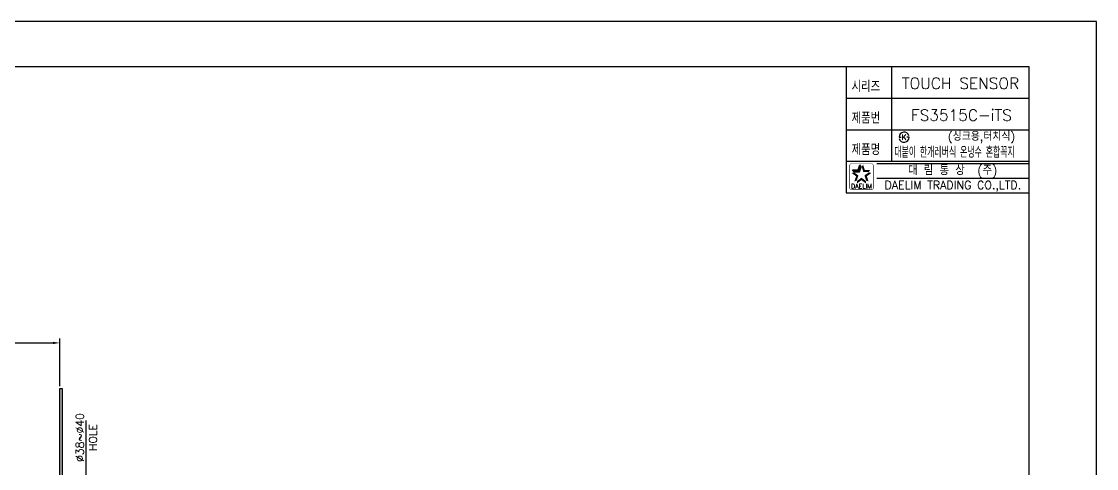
# Model space of a CAD drawing. Extents: x 26988 to 27829, y -7342 to -6748.
# Drawn here: x 27352.5 to 27829.4, y -6946.5 to -6748.2 of the extents above; entities that cross this region are included whole.
import ezdxf
from ezdxf.enums import TextEntityAlignment as Align

# ---------------------------------------------------------------- set-up
doc = ezdxf.new("R2010")
doc.units = 0
doc.header["$LTSCALE"] = 7
doc.header["$MEASUREMENT"] = 0
doc.layers.get('0').update_dxf_attribs({"color": 2, "linetype": 'CONTINUOUS'})
for name, color, linetype in [('D', 2, 'CONTINUOUS'), ('DIM', 2, 'CONTINUOUS'), ('HT', 3, 'CONTINUOUS'), ('TXT', 4, 'CONTINUOUS')]:
    doc.layers.add(name, color=color, linetype=linetype)
doc.styles.add('GHS', font='romans', dxfattribs={"bigfont": 'ghs'})
doc.styles.add('HAN', font='TXT.shx', dxfattribs={"bigfont": 'GHS.shx'})
doc.styles.add('ROMANS', font='ROMANS.shx', dxfattribs={"height": 3.5})

# ---------------------------------------------------------------- blocks, each defined once
blk = doc.blocks.new('BORDER')
for p, q in [((1, 1), (0, 1)), ((1, 0), (1, 1))]:
    blk.add_line(p, q)
blk = doc.blocks.new('KS')
at = {"layer": 'D'}
for p, q in [((-2.25, 0), (-1.75, 0)), ((-1.75, 0), (-1.25, 0)), ((1.75, 0), (1.25, 0)), ((2.25, 0), (1.75, 0))]:
    blk.add_line(p, q, dxfattribs=at)
for start, end in [(15, 180), (195, 0)]:
    blk.add_arc((0, 0), 2.25, start, end, dxfattribs=at)
at = {"layer": 'D', "style": 'HAN'}
blk.add_text('K', height=2.39, dxfattribs=at).set_placement((0, 0), align=Align.MIDDLE)

msp = doc.modelspace()

# ---------------------------------------------------------------- hatches: boundary and pattern name
at = {"layer": 'HT'}
h = msp.add_hatch(dxfattribs=at)
h.set_pattern_fill('DOTS', color=256, scale=7)
h.set_pattern_definition([(0, (-8411.28894, -90.08687), (0.21875, 0.4375), [0, -0.4375])])
h.paths.add_polyline_path([(27369.47, -7005.75), (27370.47, -7005.75), (27370.47, -7060.63), (27369.47, -7060.63)])
h.paths.add_polyline_path([(27369.47, -6967.75), (27370.47, -6967.75), (27370.47, -6911.04), (27369.47, -6911.04)])

# ---------------------------------------------------------------- linework, layer by layer
at = {"color": 7}
for p, q in [((27718.39, -6768.23), (27718.39, -6824.23)), ((27738.39, -6768.23), (27738.39, -6810.23)), ((27718.39, -6782.23), (27799.39, -6782.23)), ((27718.39, -6796.23), (27799.39, -6796.23)), ((27718.39, -6810.23), (27799.39, -6810.23)), ((27718.39, -6824.23), (27799.39, -6824.23))]:
    msp.add_line(p, q, dxfattribs=at)
at = {"color": 2}
for p, q in [((27721.21, -6814.04), (27723.63, -6814.04)), ((27721.87, -6814.96), (27721.21, -6814.04)), ((27721.87, -6814.96), (27724.3, -6814.96)), ((27723.63, -6814.04), (27724.38, -6811.74)), ((27724.3, -6814.96), (27725.05, -6812.65)), ((27725.05, -6812.65), (27724.38, -6811.74))]:
    msp.add_line(p, q, dxfattribs=at)
at = {"color": 2, "linetype": 'Continuous'}
for p, q in [((27731.89, -6811.23), (27799.39, -6811.23)), ((27731.89, -6817.73), (27799.39, -6817.73))]:
    msp.add_line(p, q, dxfattribs=at)
at = {"color": 2, "linetype": 'Continuous', "const_width": 0.2}
for points in [[(27719.87, -6812.09, -0.414214), (27720.62, -6811.34)], [(27719.87, -6822.09), (27719.87, -6812.09, -1)], [(27720.62, -6811.34), (27729.62, -6811.34, -0.414214), (27730.37, -6812.09, 0.043396)], [(27730.37, -6812.09), (27730.37, -6822.09, -0.414214), (27729.62, -6822.84)], [(27729.62, -6822.84), (27720.87, -6822.84, -0.414214), (27719.87, -6822.09, 0.672398)]]:
    msp.add_lwpolyline(points, format="xyb", dxfattribs=at)
at = {"color": 2}
for points in [[(27721.21, -6814.04), (27721.87, -6814.96), (27723.63, -6814.04), (27724.3, -6814.96)], [(27723.63, -6814.04), (27724.3, -6814.96), (27724.38, -6811.74), (27725.05, -6812.65)], [(27725.86, -6811.74), (27725.2, -6812.65), (27726.61, -6814.04), (27725.94, -6814.96)], [(27726.61, -6814.04), (27725.94, -6814.96), (27729.03, -6814.04), (27728.37, -6814.96)], [(27722.71, -6816.87), (27723.79, -6816.52), (27720.75, -6815.45), (27721.83, -6815.1)], [(27721.96, -6819.18), (27723.04, -6818.83), (27722.71, -6816.87), (27723.79, -6816.52)], [(27725.12, -6818.62), (27725.12, -6817.49), (27723.16, -6820.05), (27723.16, -6818.92)], [(27727.08, -6820.05), (27727.08, -6818.92), (27725.12, -6818.62), (27725.12, -6817.49)], [(27729.49, -6815.45), (27728.42, -6815.1), (27727.53, -6816.87), (27726.45, -6816.52)], [(27727.53, -6816.87), (27726.45, -6816.52), (27728.28, -6819.18), (27727.2, -6818.83)]]:
    msp.add_solid(points, dxfattribs=at)
at = {"layer": 'D'}
for p, q in [((27254.74, -6890.79), (27366.47, -6890.79)), ((27369.47, -6910.04), (27369.47, -6888.79))]:
    msp.add_line(p, q, dxfattribs=at)
at = {"layer": 'D', "ltscale": 0.6}
msp.add_line((27381.2, -6967.75), (27381.2, -6925.17), dxfattribs=at)
msp.add_lwpolyline([(27369.47, -6967.75), (27369.47, -6911.04), (27370.47, -6911.04), (27370.47, -6967.75)], dxfattribs=at)
at = {"layer": 'D'}
msp.add_solid([(27366.47, -6890.29), (27366.47, -6891.29), (27369.47, -6890.79)], dxfattribs=at)
at = {"layer": 'TXT'}
for p, q in [((27013.39, -6768.23), (27799.39, -6768.23)), ((27799.39, -6768.23), (27799.39, -7322.23))]:
    msp.add_line(p, q, dxfattribs=at)

# ---------------------------------------------------------------- block references
at = {"xscale": 841, "yscale": 594, "zscale": 841}
msp.add_blockref('BORDER', (26988.39, -7342.23), dxfattribs=at)
at = {"layer": 'DIM', "color": 4}
msp.add_blockref('KS', (27744.03, -6799.54), dxfattribs=at)

# ---------------------------------------------------------------- texts
at = {"color": 7, "style": 'GHS'}
for s, p in [('TOUCH SENSOR', (27769.07, -6775.65)), ('FS3515C-iTS', (27769.45, -6789.65))]:
    msp.add_text(s, height=5, dxfattribs=at).set_placement(p, align=Align.MIDDLE)
at = {"style": 'GHS'}
msp.add_text('(싱크용,터치식)', height=3.5, dxfattribs=at).set_placement((27763.49, -6801.05))
at = {"style": 'GHS', "width": 0.5}
msp.add_text('대붙이 한개레버식 온냉수 혼합꼭지', height=5, dxfattribs=at).set_placement((27739.69, -6808.67))
at = {"color": 7, "linetype": 'Continuous'}
for s, height, style, p in [('대 림 통 상  (주)', 4, 'GHS', (27765.65, -6814.53)), ('DAELIM TRADING CO.,LTD.', 3.6, 'ROMANS', (27765.65, -6821.3))]:
    msp.add_text(s, height=height, dxfattribs=dict(at, style=style)).set_placement(p, align=Align.MIDDLE)
at = {"color": 2, "linetype": 'Continuous', "style": 'ROMANS'}
msp.add_text('DAELIM', height=2, dxfattribs=at).set_placement((27725.12, -6822.29), align=Align.CENTER)
at = {"layer": 'D', "ltscale": 0.6, "insert": (27381.28, -6932.76), "char_height": 3.5, "attachment_point": 5, "rotation": 90, "style": 'GHS'}
msp.add_mtext('\\A1;%%C38~%%C40\\PHOLE', dxfattribs=at)
at = {"layer": 'DIM', "style": 'GHS', "width": 0.8}
for s, p in [('시리즈', (27720.73, -6779.5)), ('제품번', (27720.73, -6793.5)), ('제품명', (27720.73, -6807.5))]:
    msp.add_text(s, height=5, dxfattribs=at).set_placement(p)

doc.saveas('drawing.dxf')
